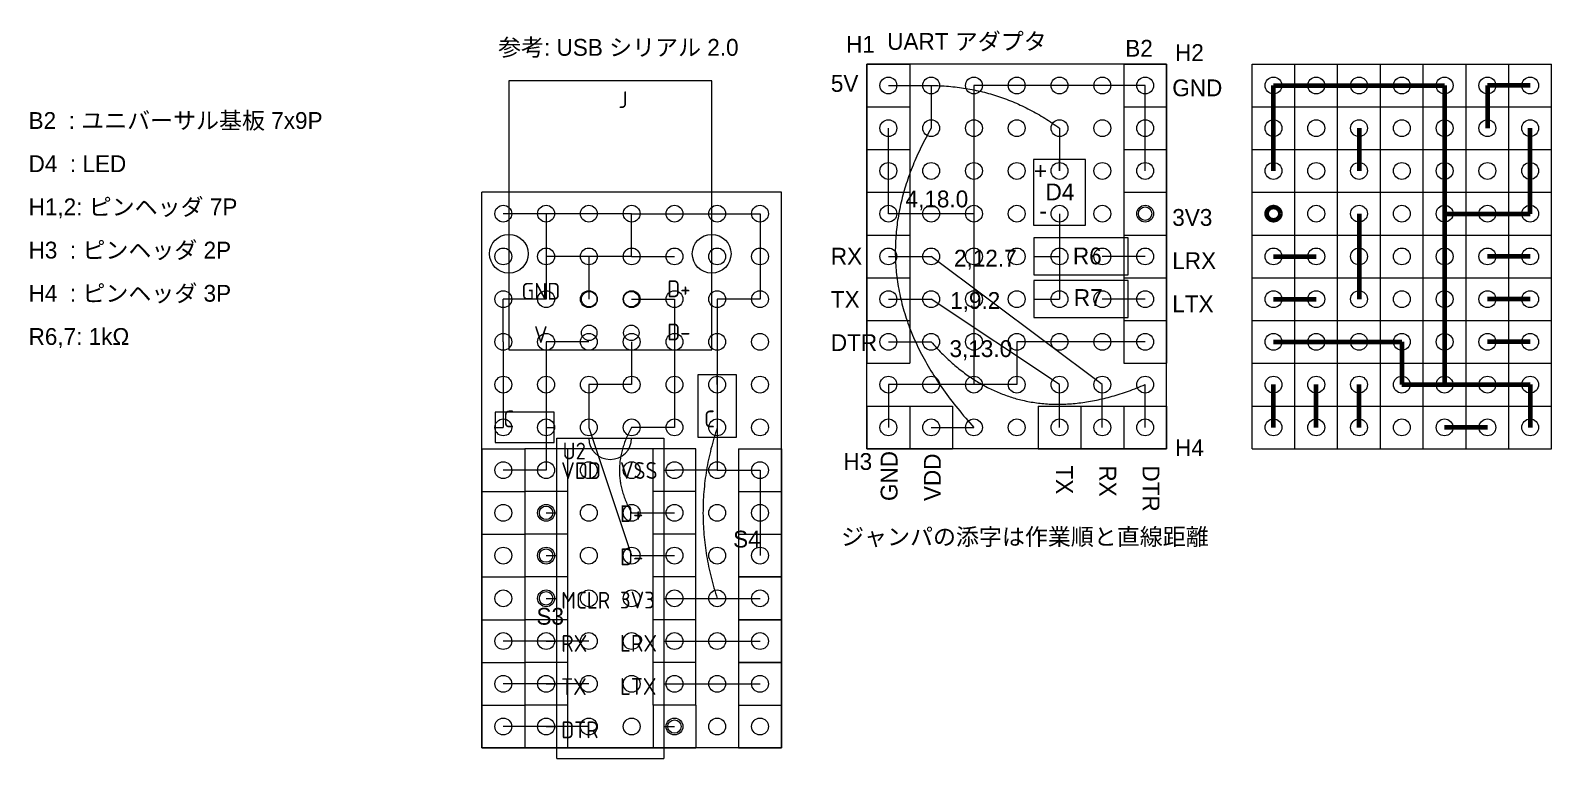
# Model space of a CAD drawing. Extents: x -11 to 127, y 34 to 138.
# Drawn here: x -10.9 to 79.4, y 34.1 to 77.4 of the extents above; entities that cross this region are included whole.
import ezdxf

# ---------------------------------------------------------------- set-up
doc = ezdxf.new("R2010")
doc.units = 0
doc.layers.get('0').update_dxf_attribs({"linetype": 'CONTINUOUS', "lineweight": 9})
for name, color, linetype, lineweight in [('0_GND', 7, 'CONTINUOUS', 15), ('5V line', 1, 'CONTINUOUS', 15), ('condenser', 5, 'CONTINUOUS', 15)]:
    doc.layers.add(name, color=color, linetype=linetype, lineweight=lineweight)
for name, color, linetype, lineweight, true_color in [('0_wire', 92, 'CONTINUOUS', 15, 0x00c800), ('3.3V line', 40, 'CONTINUOUS', 15, 0xffaa00), ('diode', 212, 'CONTINUOUS', 15, 0xde00de), ('micon', 216, 'CONTINUOUS', 15, 0x800080), ('resister', 132, 'CONTINUOUS', 15, 0x00dede), ('socket_header', 56, 'CONTINUOUS', 15, 0x808000), ('terminal', 16, 'CONTINUOUS', 15, 0x800000), ('universal_board', 253, 'CONTINUOUS', 15, 0xa0a0a4)]:
    doc.layers.add(name, color=color, linetype=linetype, lineweight=lineweight, true_color=true_color)
doc.styles.add('azomix', font='azomix')
doc.styles.add('iso', font='iso')
doc.styles.add('kst32b', font='kst32b')
doc.styles.add('unicode', font='unicode')

msp = doc.modelspace()

# ---------------------------------------------------------------- linework, layer by layer
at = {"layer": '0_GND'}
for p, q in [((55.24, 74.1), (45.08, 74.1)), ((45.08, 74.1), (45.08, 56.32)), ((55.24, 71.56), (55.24, 74.1)), ((40, 66.48), (40, 71.56)), ((55.24, 69.02), (55.24, 71.56)), ((19.68, 66.48), (17.14, 66.48)), ((19.68, 66.48), (19.68, 63.94)), ((24.76, 66.48), (19.68, 66.48)), ((24.76, 63.94), (24.76, 66.48)), ((24.76, 66.48), (29.84, 66.48)), ((29.84, 66.48), (32.38, 66.48)), ((32.38, 66.48), (32.38, 61.4)), ((45.08, 66.48), (40, 66.48)), ((24.76, 63.94), (19.68, 63.94)), ((19.68, 63.94), (19.68, 61.4)), ((22.22, 63.94), (22.22, 61.4)), ((24.76, 63.94), (27.3, 63.94)), ((17.14, 58.86), (17.14, 61.4)), ((19.68, 61.4), (17.14, 61.4)), ((32.38, 61.4), (29.84, 61.4)), ((29.84, 61.4), (29.84, 51.24)), ((17.14, 58.86), (17.14, 53.78)), ((55.24, 58.86), (47.62, 58.86)), ((47.62, 58.86), (47.62, 56.32)), ((45.08, 56.32), (40, 56.32)), ((40, 56.32), (40, 53.78)), ((47.62, 56.32), (45.08, 56.32)), ((29.84, 51.24), (27.3, 51.24)), ((29.84, 51.24), (32.38, 51.24)), ((32.38, 51.24), (32.38, 46.16))]:
    msp.add_line(p, q, dxfattribs=at)
at = {"layer": '0_GND', "lineweight": 200}
for p, q in [((62.86, 74.1), (73.02, 74.1)), ((62.86, 71.56), (62.86, 74.1)), ((73.02, 74.1), (73.02, 56.32)), ((62.86, 69.02), (62.86, 71.56)), ((78.1, 66.48), (78.1, 71.56)), ((73.02, 66.48), (78.1, 66.48)), ((62.86, 58.86), (70.48, 58.86)), ((70.48, 58.86), (70.48, 56.32)), ((70.48, 56.32), (73.02, 56.32)), ((73.02, 56.32), (78.1, 56.32)), ((78.1, 56.32), (78.1, 53.78))]:
    msp.add_line(p, q, dxfattribs=at)
at = {"layer": '0_wire'}
for p, q in [((50.16, 66.48), (50.16, 63.94)), ((40, 63.94), (42.54, 63.94)), ((50.16, 63.94), (50.16, 61.4)), ((55.24, 63.94), (52.7, 63.94)), ((24.76, 61.4), (27.3, 61.4)), ((27.3, 61.4), (27.3, 53.78)), ((40, 61.4), (42.54, 61.4)), ((55.24, 61.4), (52.7, 61.4)), ((24.76, 58.86), (24.76, 56.32)), ((40, 58.86), (42.54, 58.86)), ((24.76, 56.32), (22.22, 56.32)), ((22.22, 56.32), (22.22, 53.78)), ((50.16, 53.78), (50.16, 56.32)), ((52.7, 53.78), (52.7, 56.32)), ((55.24, 53.78), (55.24, 56.32)), ((27.3, 53.78), (24.76, 53.78)), ((24.76, 48.7), (27.3, 48.7)), ((24.76, 46.16), (27.3, 46.16)), ((22.22, 41.08), (17.14, 41.08)), ((27.3, 41.08), (32.38, 41.08)), ((22.22, 38.54), (17.14, 38.54)), ((27.3, 38.54), (32.38, 38.54)), ((22.22, 36), (17.14, 36))]:
    msp.add_line(p, q, dxfattribs=at)
at = {"layer": '0_wire', "lineweight": 200}
for p, q in [((67.94, 66.48), (67.94, 63.94)), ((62.86, 63.94), (65.4, 63.94)), ((67.94, 63.94), (67.94, 61.4)), ((78.1, 63.94), (75.56, 63.94)), ((62.86, 61.4), (65.4, 61.4)), ((78.1, 61.4), (75.56, 61.4)), ((78.1, 58.86), (75.56, 58.86)), ((62.86, 53.78), (62.86, 56.32)), ((65.4, 53.78), (65.4, 56.32)), ((67.94, 53.78), (67.94, 56.32))]:
    msp.add_line(p, q, dxfattribs=at)
at = {"layer": '0_wire'}
for centre in [(19.68, 48.7), (19.68, 46.16), (19.68, 43.62), (27.3, 36)]:
    msp.add_circle(centre, 0.4, dxfattribs=at)
at = {"layer": '3.3V line'}
for p, q in [((27.3, 43.62), (29.84, 43.62)), ((29.84, 43.62), (32.38, 43.62))]:
    msp.add_line(p, q, dxfattribs=at)
msp.add_circle((55.24, 66.48), 0.4, dxfattribs=at)
at = {"layer": '3.3V line', "lineweight": 200}
msp.add_circle((62.86, 66.48), 0.4, dxfattribs=at)
at = {"layer": '5V line'}
for p, q in [((40, 74.1), (42.54, 74.1)), ((42.54, 74.1), (42.54, 71.56)), ((50.16, 71.56), (50.16, 69.02)), ((22.22, 58.86), (19.68, 58.86)), ((19.68, 58.86), (19.68, 56.32)), ((19.68, 56.32), (19.68, 51.24)), ((42.54, 53.78), (45.08, 53.78)), ((19.68, 51.24), (17.14, 51.24))]:
    msp.add_line(p, q, dxfattribs=at)
at = {"layer": '5V line', "lineweight": 200}
for p, q in [((78.1, 74.1), (75.56, 74.1)), ((75.56, 74.1), (75.56, 71.56)), ((67.94, 71.56), (67.94, 69.02)), ((75.56, 53.78), (73.02, 53.78))]:
    msp.add_line(p, q, dxfattribs=at)
at = {"layer": 'condenser'}
for p, q in [((30.99, 56.9), (28.69, 56.9)), ((28.69, 56.9), (28.69, 53.2)), ((29.84, 56.32), (29.84, 56.9)), ((30.99, 53.2), (30.99, 56.9)), ((16.66, 54.68), (16.66, 52.88)), ((20.16, 54.68), (16.66, 54.68)), ((20.16, 52.88), (20.16, 54.68)), ((16.66, 53.78), (17.14, 53.78)), ((19.68, 53.78), (20.16, 53.78)), ((16.66, 52.88), (20.16, 52.88)), ((28.69, 53.2), (30.99, 53.2))]:
    msp.add_line(p, q, dxfattribs=at)
msp.add_open_spline([(29.84, 53.78), (28.149, 48.69), (29.84, 43.62)], degree=2, dxfattribs=at)
at = {"layer": 'diode'}
for p, q in [((48.61, 69.7), (48.61, 65.8)), ((51.71, 69.7), (48.61, 69.7)), ((50.16, 69.02), (50.16, 69.7)), ((51.71, 65.8), (51.71, 69.7)), ((50.16, 66.48), (50.16, 65.8)), ((48.61, 65.8), (51.71, 65.8))]:
    msp.add_line(p, q, dxfattribs=at)
at = {"layer": 'micon'}
for p, q in [((20.315, 34.095), (20.315, 53.145)), ((20.315, 53.145), (26.665, 53.145)), ((26.665, 53.145), (26.665, 34.095)), ((26.665, 51.24), (27.3, 51.24)), ((19.68, 48.7), (20.315, 48.7)), ((26.665, 48.7), (27.3, 48.7)), ((19.68, 46.16), (20.315, 46.16)), ((26.665, 46.16), (27.3, 46.16)), ((19.68, 43.62), (20.315, 43.62)), ((26.665, 43.62), (27.3, 43.62)), ((19.68, 41.08), (20.315, 41.08)), ((26.665, 41.08), (27.3, 41.08)), ((19.68, 38.54), (20.315, 38.54)), ((26.665, 38.54), (27.3, 38.54)), ((19.68, 36), (20.315, 36)), ((26.665, 36), (27.3, 36)), ((20.315, 34.095), (26.665, 34.095))]:
    msp.add_line(p, q, dxfattribs=at)
msp.add_arc((23.49, 53.145), 1.27, 180, 0, dxfattribs=at)
at = {"layer": 'resister'}
for p, q in [((54.23, 65.04), (48.63, 65.04)), ((48.63, 65.04), (48.63, 62.84)), ((54.23, 62.84), (54.23, 65.04)), ((52.7, 56.32), (42.54, 63.94)), ((48.63, 63.94), (50.16, 63.94)), ((54.23, 63.94), (52.7, 63.94)), ((48.63, 62.84), (54.23, 62.84)), ((54.23, 62.5), (48.63, 62.5)), ((48.63, 62.5), (48.63, 60.3)), ((54.23, 60.3), (54.23, 62.5)), ((50.16, 56.32), (42.54, 61.4)), ((48.63, 61.4), (50.16, 61.4)), ((54.23, 61.4), (52.7, 61.4)), ((48.63, 60.3), (54.23, 60.3)), ((22.22, 53.78), (24.76, 46.16))]:
    msp.add_line(p, q, dxfattribs=at)
for points in [[(42.54, 74.1), (46.75, 74.056), (50.16, 71.56)], [(42.54, 71.56), (37.257, 62.312), (45.08, 53.78)], [(42.54, 58.86), (47.572, 53.077), (55.24, 56.32)], [(24.76, 53.78), (23.306, 51.209), (24.76, 48.7)]]:
    msp.add_open_spline(points, degree=2, dxfattribs=at)
at = {"layer": 'socket_header'}
for p, q in [((38.73, 75.37), (38.73, 72.83)), ((38.73, 75.37), (41.27, 75.37)), ((41.27, 75.37), (41.27, 72.83)), ((53.97, 75.37), (53.97, 72.83)), ((53.97, 75.37), (56.51, 75.37)), ((56.51, 75.37), (56.51, 72.83)), ((38.73, 72.83), (41.27, 72.83)), ((38.73, 72.83), (38.73, 70.29)), ((38.73, 72.83), (41.27, 72.83)), ((41.27, 72.83), (41.27, 70.29)), ((53.97, 72.83), (56.51, 72.83)), ((53.97, 72.83), (53.97, 70.29)), ((53.97, 72.83), (56.51, 72.83)), ((56.51, 72.83), (56.51, 70.29)), ((38.73, 70.29), (41.27, 70.29)), ((38.73, 70.29), (38.73, 67.75)), ((38.73, 70.29), (41.27, 70.29)), ((41.27, 70.29), (41.27, 67.75)), ((53.97, 70.29), (56.51, 70.29)), ((53.97, 70.29), (53.97, 67.75)), ((53.97, 70.29), (56.51, 70.29)), ((56.51, 70.29), (56.51, 67.75)), ((38.73, 67.75), (41.27, 67.75)), ((38.73, 67.75), (38.73, 65.21)), ((38.73, 67.75), (41.27, 67.75)), ((41.27, 67.75), (41.27, 65.21)), ((53.97, 67.75), (56.51, 67.75)), ((53.97, 67.75), (53.97, 65.21)), ((53.97, 67.75), (56.51, 67.75)), ((56.51, 67.75), (56.51, 65.21)), ((38.73, 65.21), (41.27, 65.21)), ((38.73, 65.21), (38.73, 62.67)), ((38.73, 65.21), (41.27, 65.21)), ((41.27, 65.21), (41.27, 62.67)), ((53.97, 65.21), (56.51, 65.21)), ((53.97, 65.21), (53.97, 62.67)), ((53.97, 65.21), (56.51, 65.21)), ((56.51, 65.21), (56.51, 62.67)), ((38.73, 62.67), (41.27, 62.67)), ((38.73, 62.67), (38.73, 60.13)), ((38.73, 62.67), (41.27, 62.67)), ((41.27, 62.67), (41.27, 60.13)), ((53.97, 62.67), (56.51, 62.67)), ((53.97, 62.67), (53.97, 60.13)), ((53.97, 62.67), (56.51, 62.67)), ((56.51, 62.67), (56.51, 60.13)), ((38.73, 60.13), (41.27, 60.13)), ((38.73, 60.13), (38.73, 57.59)), ((38.73, 60.13), (41.27, 60.13)), ((41.27, 60.13), (41.27, 57.59)), ((53.97, 60.13), (56.51, 60.13)), ((53.97, 60.13), (53.97, 57.59)), ((53.97, 60.13), (56.51, 60.13)), ((56.51, 60.13), (56.51, 57.59)), ((38.73, 57.59), (41.27, 57.59)), ((53.97, 57.59), (56.51, 57.59)), ((38.73, 55.05), (41.27, 55.05)), ((38.73, 55.05), (38.73, 52.51)), ((41.27, 55.05), (43.81, 55.05)), ((41.27, 55.05), (41.27, 52.51)), ((41.27, 55.05), (41.27, 52.51)), ((43.81, 55.05), (43.81, 52.51)), ((48.89, 55.05), (51.43, 55.05)), ((48.89, 55.05), (48.89, 52.51)), ((51.43, 55.05), (53.97, 55.05)), ((51.43, 55.05), (51.43, 52.51)), ((51.43, 55.05), (51.43, 52.51)), ((53.97, 55.05), (56.51, 55.05)), ((53.97, 55.05), (53.97, 52.51)), ((53.97, 55.05), (53.97, 52.51)), ((56.51, 55.05), (56.51, 52.51)), ((15.87, 52.51), (15.87, 49.97)), ((15.87, 52.51), (18.41, 52.51)), ((18.41, 52.51), (18.41, 34.73)), ((28.57, 52.51), (18.41, 52.51)), ((18.41, 52.51), (18.41, 49.97)), ((18.41, 52.51), (18.41, 49.97)), ((20.95, 52.51), (20.95, 34.73)), ((26.03, 37.27), (26.03, 52.51)), ((28.57, 37.27), (28.57, 52.51)), ((31.11, 52.51), (31.11, 49.97)), ((31.11, 52.51), (33.65, 52.51)), ((33.65, 52.51), (33.65, 49.97)), ((38.73, 52.51), (41.27, 52.51)), ((41.27, 52.51), (43.81, 52.51)), ((48.89, 52.51), (51.43, 52.51)), ((51.43, 52.51), (53.97, 52.51)), ((53.97, 52.51), (56.51, 52.51)), ((15.87, 49.97), (18.41, 49.97)), ((15.87, 49.97), (15.87, 47.43)), ((15.87, 49.97), (18.41, 49.97)), ((20.95, 49.97), (18.41, 49.97)), ((18.41, 49.97), (18.41, 47.43)), ((18.41, 49.97), (18.41, 47.43)), ((28.57, 49.97), (26.03, 49.97)), ((31.11, 49.97), (31.11, 47.43)), ((31.11, 49.97), (33.65, 49.97)), ((31.11, 49.97), (33.65, 49.97)), ((33.65, 49.97), (33.65, 47.43)), ((15.87, 47.43), (18.41, 47.43)), ((15.87, 47.43), (15.87, 44.89)), ((15.87, 47.43), (18.41, 47.43)), ((20.95, 47.43), (18.41, 47.43)), ((18.41, 47.43), (18.41, 44.89)), ((28.57, 47.43), (26.03, 47.43)), ((31.11, 47.43), (33.65, 47.43)), ((31.11, 47.43), (33.65, 47.43)), ((31.11, 47.43), (31.11, 44.89)), ((33.65, 47.43), (33.65, 44.89)), ((15.87, 44.89), (18.41, 44.89)), ((15.87, 44.89), (15.87, 42.35)), ((15.87, 44.89), (18.41, 44.89)), ((20.95, 44.89), (18.41, 44.89)), ((18.41, 44.89), (18.41, 42.35)), ((18.41, 44.89), (18.41, 42.35)), ((28.57, 44.89), (26.03, 44.89)), ((31.11, 44.89), (31.11, 42.35)), ((33.65, 44.89), (31.11, 44.89)), ((31.11, 44.89), (33.65, 44.89)), ((33.65, 44.89), (33.65, 42.35)), ((15.87, 42.35), (15.87, 39.81)), ((15.87, 42.35), (18.41, 42.35)), ((15.87, 42.35), (18.41, 42.35)), ((20.95, 42.35), (18.41, 42.35)), ((18.41, 42.35), (18.41, 39.81)), ((28.57, 42.35), (26.03, 42.35)), ((31.11, 42.35), (31.11, 39.81)), ((33.65, 42.35), (31.11, 42.35)), ((31.11, 42.35), (33.65, 42.35)), ((33.65, 42.35), (33.65, 39.81)), ((15.87, 39.81), (18.41, 39.81)), ((15.87, 39.81), (15.87, 37.27)), ((15.87, 39.81), (18.41, 39.81)), ((20.95, 39.81), (18.41, 39.81)), ((18.41, 39.81), (18.41, 37.27)), ((28.57, 39.81), (26.03, 39.81)), ((31.11, 39.81), (31.11, 37.27)), ((33.65, 39.81), (31.11, 39.81)), ((31.11, 39.81), (33.65, 39.81)), ((33.65, 39.81), (33.65, 37.27)), ((15.87, 37.27), (18.41, 37.27)), ((15.87, 37.27), (15.87, 34.73)), ((15.87, 37.27), (18.41, 37.27)), ((20.95, 37.27), (18.41, 37.27)), ((18.41, 37.27), (18.41, 34.73)), ((28.57, 37.27), (26.03, 37.27)), ((26.03, 37.27), (26.03, 34.73)), ((28.57, 37.27), (28.57, 34.73)), ((31.11, 37.27), (31.11, 34.73)), ((31.11, 37.27), (33.65, 37.27)), ((31.11, 37.27), (33.65, 37.27)), ((33.65, 37.27), (33.65, 34.73)), ((15.87, 34.73), (18.41, 34.73)), ((18.41, 34.73), (26.03, 34.73)), ((26.03, 34.73), (28.57, 34.73)), ((31.11, 34.73), (33.65, 34.73))]:
    msp.add_line(p, q, dxfattribs=at)
at = {"layer": 'terminal'}
for p, q in [((17.47, 74.38), (17.47, 58.38)), ((29.51, 74.38), (17.47, 74.38)), ((29.51, 58.38), (29.51, 74.38)), ((17.47, 58.38), (29.51, 58.38))]:
    msp.add_line(p, q, dxfattribs=at)
for centre, radius in [((17.47, 64.1), 1.15), ((29.51, 64.1), 1.15), ((22.24, 61.4), 0.46), ((24.74, 61.4), 0.46), ((22.24, 59.4), 0.46), ((24.74, 59.4), 0.46)]:
    msp.add_circle(centre, radius, dxfattribs=at)
at = {"layer": 'universal_board'}
for p, q in [((56.51, 75.37), (38.73, 75.37)), ((38.73, 52.51), (38.73, 75.37)), ((56.51, 52.51), (56.51, 75.37)), ((61.59, 75.37), (79.37, 75.37)), ((61.59, 52.51), (61.59, 75.37)), ((64.13, 52.51), (64.13, 75.37)), ((66.67, 52.51), (66.67, 75.37)), ((69.21, 52.51), (69.21, 75.37)), ((71.75, 52.51), (71.75, 75.37)), ((74.29, 52.51), (74.29, 75.37)), ((76.83, 52.51), (76.83, 75.37)), ((79.37, 52.51), (79.37, 75.37)), ((61.59, 72.83), (79.37, 72.83)), ((61.59, 70.29), (79.37, 70.29)), ((15.87, 34.73), (15.87, 67.75)), ((33.65, 67.75), (15.87, 67.75)), ((33.65, 34.73), (33.65, 67.75)), ((61.59, 67.75), (79.37, 67.75)), ((61.59, 65.21), (79.37, 65.21)), ((61.59, 62.67), (79.37, 62.67)), ((61.59, 60.13), (79.37, 60.13)), ((61.59, 57.59), (79.37, 57.59)), ((61.59, 55.05), (79.37, 55.05)), ((56.51, 52.51), (38.73, 52.51)), ((61.59, 52.51), (79.37, 52.51)), ((33.65, 34.73), (15.87, 34.73))]:
    msp.add_line(p, q, dxfattribs=at)
for centre in [(40, 74.1), (42.54, 74.1), (45.08, 74.1), (47.62, 74.1), (50.16, 74.1), (52.7, 74.1), (55.24, 74.1), (62.86, 74.1), (65.4, 74.1), (67.94, 74.1), (70.48, 74.1), (73.02, 74.1), (75.56, 74.1), (78.1, 74.1), (40, 71.56), (42.54, 71.56), (45.08, 71.56), (47.62, 71.56), (50.16, 71.56), (52.7, 71.56), (55.24, 71.56), (62.86, 71.56), (65.4, 71.56), (67.94, 71.56), (70.48, 71.56), (73.02, 71.56), (75.56, 71.56), (78.1, 71.56), (40, 69.02), (42.54, 69.02), (45.08, 69.02), (47.62, 69.02), (50.16, 69.02), (52.7, 69.02), (55.24, 69.02), (62.86, 69.02), (65.4, 69.02), (67.94, 69.02), (70.48, 69.02), (73.02, 69.02), (75.56, 69.02), (78.1, 69.02), (17.14, 66.48), (19.68, 66.48), (22.22, 66.48), (24.76, 66.48), (27.3, 66.48), (29.84, 66.48), (32.38, 66.48), (40, 66.48), (42.54, 66.48), (45.08, 66.48), (47.62, 66.48), (50.16, 66.48), (52.7, 66.48), (55.24, 66.48), (62.86, 66.48), (65.4, 66.48), (67.94, 66.48), (70.48, 66.48), (73.02, 66.48), (75.56, 66.48), (78.1, 66.48), (17.14, 63.94), (19.68, 63.94), (22.22, 63.94), (24.76, 63.94), (27.3, 63.94), (29.84, 63.94), (32.38, 63.94), (40, 63.94), (42.54, 63.94), (45.08, 63.94), (47.62, 63.94), (50.16, 63.94), (52.7, 63.94), (55.24, 63.94), (62.86, 63.94), (65.4, 63.94), (67.94, 63.94), (70.48, 63.94), (73.02, 63.94), (75.56, 63.94), (78.1, 63.94), (17.14, 61.4), (19.68, 61.4), (22.22, 61.4), (24.76, 61.4), (27.3, 61.4), (29.84, 61.4), (32.38, 61.4), (40, 61.4), (42.54, 61.4), (45.08, 61.4), (47.62, 61.4), (50.16, 61.4), (52.7, 61.4), (55.24, 61.4), (62.86, 61.4), (65.4, 61.4), (67.94, 61.4), (70.48, 61.4), (73.02, 61.4), (75.56, 61.4), (78.1, 61.4), (17.14, 58.86), (19.68, 58.86), (22.22, 58.86), (24.76, 58.86), (27.3, 58.86), (29.84, 58.86), (32.38, 58.86), (40, 58.86), (42.54, 58.86), (45.08, 58.86), (47.62, 58.86), (50.16, 58.86), (52.7, 58.86), (55.24, 58.86), (62.86, 58.86), (65.4, 58.86), (67.94, 58.86), (70.48, 58.86), (73.02, 58.86), (75.56, 58.86), (78.1, 58.86), (17.14, 56.32), (19.68, 56.32), (22.22, 56.32), (24.76, 56.32), (27.3, 56.32), (29.84, 56.32), (32.38, 56.32), (40, 56.32), (42.54, 56.32), (45.08, 56.32), (47.62, 56.32), (50.16, 56.32), (52.7, 56.32), (55.24, 56.32), (62.86, 56.32), (65.4, 56.32), (67.94, 56.32), (70.48, 56.32), (73.02, 56.32), (75.56, 56.32), (78.1, 56.32), (17.14, 53.78), (19.68, 53.78), (22.22, 53.78), (24.76, 53.78), (27.3, 53.78), (29.84, 53.78), (32.38, 53.78), (40, 53.78), (42.54, 53.78), (45.08, 53.78), (47.62, 53.78), (50.16, 53.78), (52.7, 53.78), (55.24, 53.78), (62.86, 53.78), (65.4, 53.78), (67.94, 53.78), (70.48, 53.78), (73.02, 53.78), (75.56, 53.78), (78.1, 53.78), (17.14, 51.24), (19.68, 51.24), (22.22, 51.24), (24.76, 51.24), (27.3, 51.24), (29.84, 51.24), (32.38, 51.24), (17.14, 48.7), (19.68, 48.7), (22.22, 48.7), (24.76, 48.7), (27.3, 48.7), (29.84, 48.7), (32.38, 48.7), (17.14, 46.16), (19.68, 46.16), (22.22, 46.16), (24.76, 46.16), (27.3, 46.16), (29.84, 46.16), (32.38, 46.16), (17.14, 43.62), (19.68, 43.62), (22.22, 43.62), (24.76, 43.62), (27.3, 43.62), (29.84, 43.62), (32.38, 43.62), (17.14, 41.08), (19.68, 41.08), (22.22, 41.08), (24.76, 41.08), (27.3, 41.08), (29.84, 41.08), (32.38, 41.08), (17.14, 38.54), (19.68, 38.54), (22.22, 38.54), (24.76, 38.54), (27.3, 38.54), (29.84, 38.54), (32.38, 38.54), (17.14, 36), (19.68, 36), (22.22, 36), (24.76, 36), (27.3, 36), (29.84, 36), (32.38, 36)]:
    msp.add_circle(centre, 0.5, dxfattribs=at)

# ---------------------------------------------------------------- texts
at = {"char_height": 1, "attachment_point": 4, "line_spacing_factor": 1.54}
for s, insert, width, style in [('参考: USB シリアル 2.0', (16.83, 76.305), 14.82525, 'unicode'), ('UART アダプタ', (39.93, 76.672), 9.04333, 'kst32b'), ('B2  : ユニバーサル基板 7x9P\\PD4  : LED\\PH1,2: ピンヘッダ 7P\\PH3  : ピンヘッダ 2P\\PH4  : ピンヘッダ 3P\\PR6,7: 1kΩ', (-11.041, 65.506), 19.28667, 'kst32b'), ('ジャンパの添字は作業順と直線距離', (37.193, 47.218), 21.76556, 'kst32b')]:
    msp.add_mtext(s, dxfattribs=dict(at, insert=insert, width=width, style=style))
at = {"layer": 'condenser', "char_height": 1, "width": 0.44444, "attachment_point": 4, "line_spacing_factor": 1.54, "style": 'iso'}
for insert in [(17.14, 54.28), (29.062, 54.28)]:
    msp.add_mtext('C', dxfattribs=dict(at, insert=insert))
at = {"layer": 'diode', "insert": (49.414, 67.708), "char_height": 1, "width": 0.41667, "attachment_point": 4, "rotation": 180, "line_spacing_factor": 1.54, "style": 'kst32b'}
msp.add_mtext('-\\P+', dxfattribs=at)
at = {"layer": 'diode', "insert": (49.33, 67.773), "char_height": 1, "width": 1.27111, "attachment_point": 4, "line_spacing_factor": 1.54, "style": 'kst32b'}
msp.add_mtext('D4', dxfattribs=at)
at = {"layer": 'micon', "char_height": 1, "attachment_point": 4, "line_spacing_factor": 1.54, "style": 'iso'}
for s, insert, width in [('U2', (20.659, 52.373), 1.33333), ('VDD\\P\\P\\PMCLR\\PRX\\PTX\\PDTR', (20.576, 43.506), 3.11111), ('VSS\\PD+\\PD-\\P3V3\\PLRX\\PLTX', (24.067, 44.8), 2.44444)]:
    msp.add_mtext(s, dxfattribs=dict(at, insert=insert, width=width))
at = {"layer": 'resister', "char_height": 1, "attachment_point": 4, "line_spacing_factor": 1.54, "style": 'kst32b'}
for s, insert, width in [('4,18.0', (41.021, 67.263), 3.64667), ('2,12.7', (43.896, 63.743), 3.68222), ('R6', (50.956, 63.961), 1.27111), ('1,9.2', (43.667, 61.226), 2.72222), ('R7', (51.012, 61.495), 1.30667), ('3,13.0', (43.629, 58.366), 3.57556)]:
    msp.add_mtext(s, dxfattribs=dict(at, insert=insert, width=width))
at = {"layer": 'socket_header', "char_height": 1, "attachment_point": 4, "line_spacing_factor": 1.54, "style": 'kst32b'}
for s, insert, width in [('H1', (37.491, 76.547), 1.09778), ('H2', (57.019, 76.053), 1.20222), ('5V\\P\\P\\P\\PRX\\PTX\\PDTR', (36.585, 66.52), 2.09111), ('GND\\P\\P\\P3V3\\PLRX\\PLTX', (56.853, 67.54), 2.12667), ('H4', (57.019, 52.569), 1.20222), ('H3', (37.326, 51.745), 1.16667)]:
    msp.add_mtext(s, dxfattribs=dict(at, insert=insert, width=width))
at = {"layer": 'socket_header', "char_height": 1, "attachment_point": 4, "line_spacing_factor": 1.54, "style": 'unicode'}
for s, insert, width, rotation in [('GND\\PVDD', (41.327, 49.402), 2.44444, 90), ('DTR\\PRX\\PTX', (53.027, 51.519), 2.33333, 270)]:
    msp.add_mtext(s, dxfattribs=dict(at, insert=insert, width=width, rotation=rotation))
at = {"layer": 'socket_header', "char_height": 1, "attachment_point": 5, "style": 'azomix'}
for s, insert, width in [('S4', (31.6, 47.132), 1.22222), ('S3', (19.926, 42.546), 1.15333)]:
    msp.add_mtext(s, dxfattribs=dict(at, insert=insert, width=width))
at = {"layer": 'terminal', "char_height": 1, "attachment_point": 5, "line_spacing_factor": 1.54, "style": 'iso'}
for s, insert, width in [('J', (24.248, 73.256), 0.33333), ('GND\\PV', (19.37, 60.583), 2.33333), ('D+\\PD-', (27.561, 60.731), 1.33333)]:
    msp.add_mtext(s, dxfattribs=dict(at, insert=insert, width=width))
at = {"layer": 'universal_board', "insert": (54.062, 76.31), "char_height": 1, "width": 1.30667, "attachment_point": 4, "line_spacing_factor": 1.54, "style": 'kst32b'}
msp.add_mtext('B2', dxfattribs=at)

doc.saveas('drawing.dxf')
